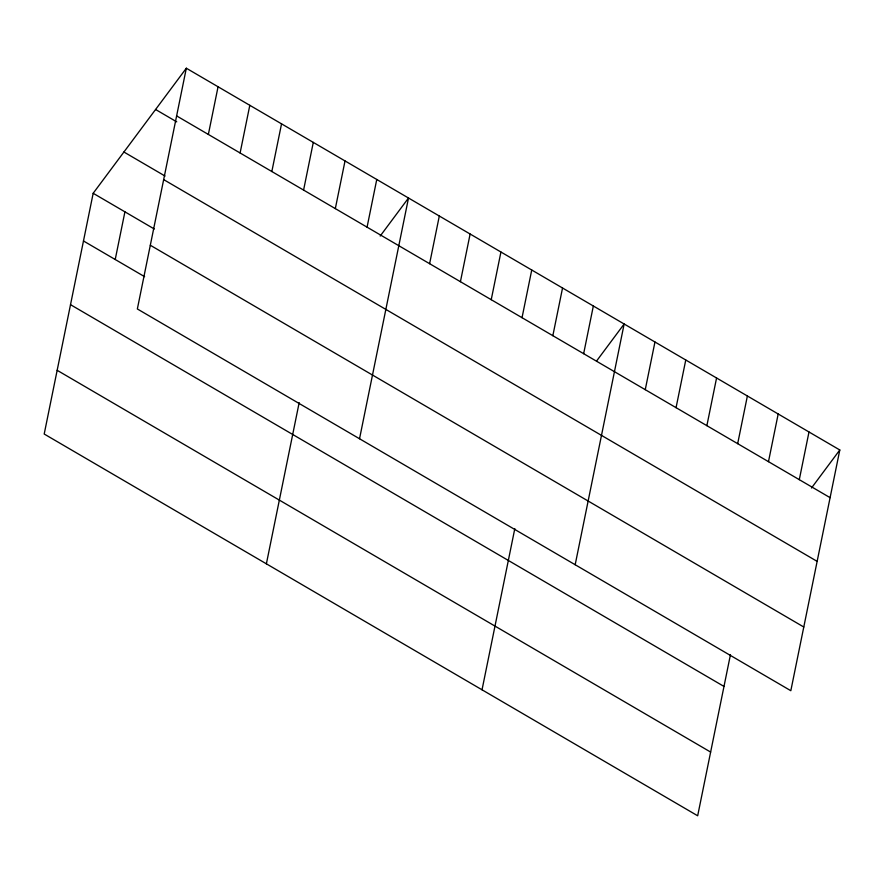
<?xml version="1.0" encoding="UTF-8"?>
<svg xmlns="http://www.w3.org/2000/svg" width="884" height="884" viewBox="0 0 884 884"><rect width="100%" height="100%" fill="white"/><g stroke="black" fill="none" stroke-linecap="round" stroke-linejoin="round"><path stroke-width="1.33" d="M186.325 68.223L137.351 308.958L790.826 690.713L839.8 449.978L186.325 68.223L93.174 193.287L44.2 434.022L697.675 815.777L730.471 654.58M115.218 259.509L124.92 211.828M208.359 134.445L218.061 86.765M240.105 152.987L249.807 105.306M271.841 171.529L281.543 123.848M303.588 190.071L313.29 142.39M335.323 208.613L345.025 160.932M266.382 563.815L299.179 402.618M367.07 227.155L376.761 179.474M359.534 438.751L408.507 198.016L380.197 236.039M429.613 263.697L439.315 216.016M460.42 281.698L470.122 234.017M491.228 299.698L500.93 252.017M522.035 317.688L531.737 270.007M552.843 335.688L562.544 288.007M482.034 689.796L514.819 528.599M583.65 353.688L593.341 306.008M575.175 564.732L624.148 323.997L596.645 360.926M645.254 389.678L654.956 341.998M676.061 407.679L685.763 359.998M706.869 425.679L716.57 377.998M737.676 443.669L747.378 395.988M768.483 461.669L778.185 413.988M799.291 479.669L808.993 431.989M811.49 488.001L839.8 449.978M176.623 115.903L830.098 497.659M155.584 109.494L176.745 121.859M123.915 152.015L165.065 176.049M163.662 179.607L817.136 561.373M93.174 193.287L154.302 229M150.313 245.244L803.788 627.01M83.472 240.967L144.611 276.681M70.51 304.671L723.996 686.437M57.162 370.308L710.637 752.074"/></g></svg>
